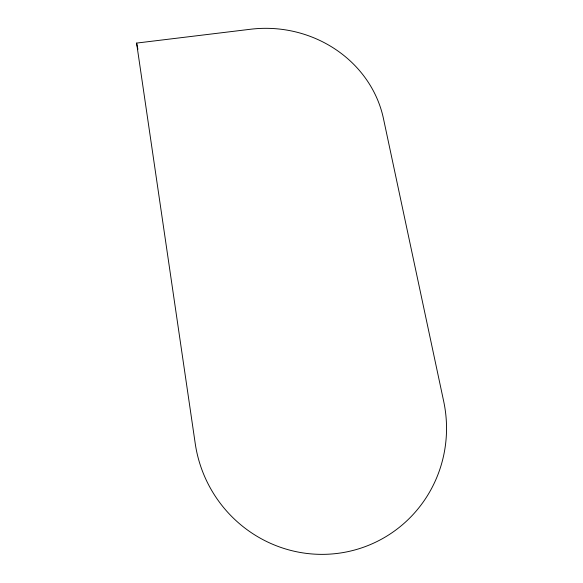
<?xml version="1.0" encoding="UTF-8"?>
<svg xmlns="http://www.w3.org/2000/svg" width="583" height="583" viewBox="0 0 583 583"><rect width="100%" height="100%" fill="white"/><g stroke="black" fill="none" stroke-linecap="round" stroke-linejoin="round"><path stroke-width="0.87" d="M136.59 43.084L250.559 29.245A117.46 108.773 8.5 0 1 383.425 118.444L443.685 401.323A128.253 125.906 64.6 0 1 342.833 552.611A128.253 125.906 64.6 0 1 195.225 443.495L136.59 43.084L137.916 49.3"/></g></svg>
